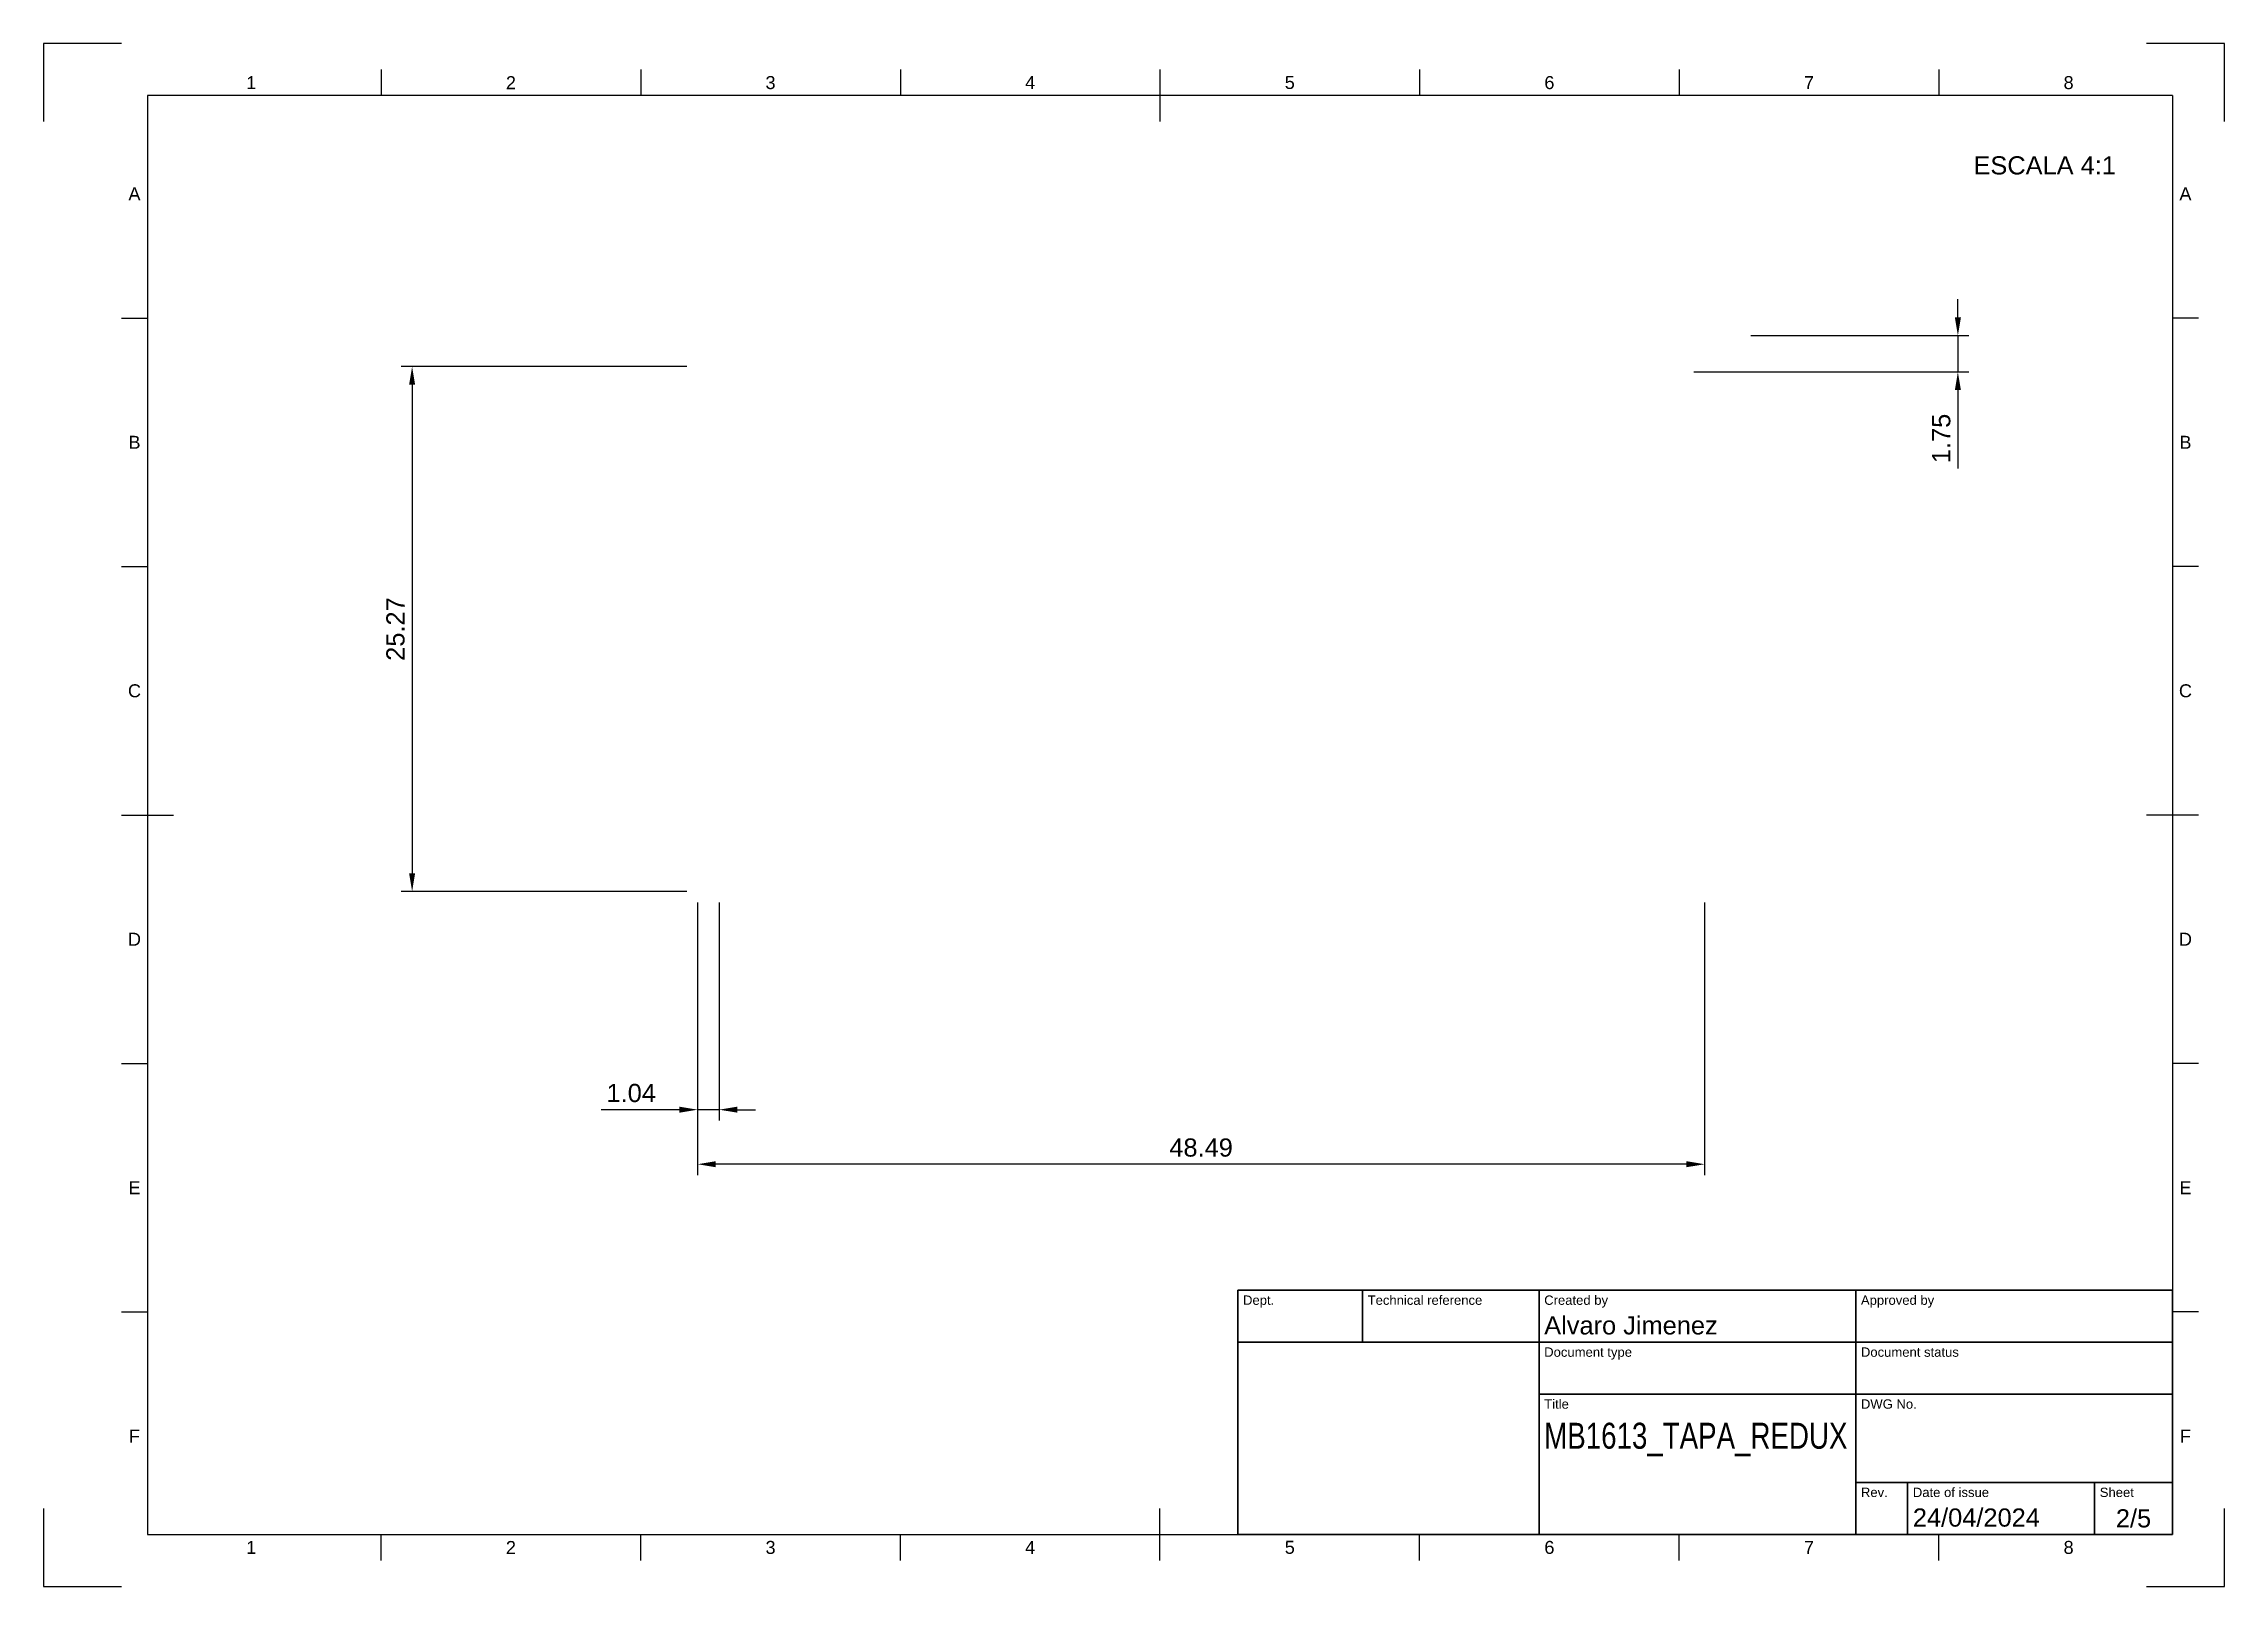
# Paper-space layout 'Plano1-Copiar-Copiar-Copiar' of a CAD drawing. Header units: millimetres. Extents: x 0 to 420, y 0 to 297.
import ezdxf
from ezdxf.enums import TextEntityAlignment as Align

# ---------------------------------------------------------------- set-up
doc = ezdxf.new("R2010")
doc.units = ezdxf.units.MM
doc.header["$LTSCALE"] = 0.75
for name, color, linetype, lineweight in [('BORDER', 7, 'Continuous', 25), ('FD_Dimensions', 7, 'Continuous', 25), ('Notes', 7, 'Continuous', 25), ('TITLEBLOCK', 7, 'Continuous', 35)]:
    doc.layers.add(name, color=color, linetype=linetype, lineweight=lineweight)
doc.styles.add('FusionTitle', font='arial.ttf')
doc.styles.get("Standard").update_dxf_attribs({"font": 'arial.ttf'})
doc.dimstyles.new('Dim-ISO-25', dxfattribs={"dimtxt": 3.5, "dimasz": 3.5, "dimexe": 2.1, "dimexo": 2.1, "dimgap": 1.4, "dimtad": 1, "dimzin": 12, "dimdsep": 46, "dimtxsty": 'Standard', "dimcen": 0, "dimazin": 3, "dimtp": 0.1, "dimtm": 0.1, "dimtfac": 0.714286, "dimtmove": 0, "dimatfit": 3, "dimfxl": 1, "dimtzin": 12, "dimarcsym": 0})

# ---------------------------------------------------------------- blocks, each defined once
blk = doc.blocks.new('ISO_A3_SHEET')
at = {"layer": 'BORDER'}
for p, q in [((65, 292), (65, 287)), ((115, 292), (115, 287)), ((165, 292), (165, 287)), ((215, 292), (215, 282)), ((265, 292), (265, 287)), ((315, 292), (315, 287)), ((365, 292), (365, 287)), ((410, 287), (20, 287)), ((20, 287), (20, 10)), ((410, 287), (410, 10)), ((15, 244.16666), (20, 244.16666)), ((415, 244.16666), (410, 244.16666)), ((15, 196.33333), (20, 196.33333)), ((415, 196.33333), (410, 196.33333)), ((15, 148.5), (25, 148.5)), ((415, 148.5), (405, 148.5)), ((15, 100.66667), (20, 100.66667)), ((415, 100.66667), (410, 100.66667)), ((15, 52.83334), (20, 52.83334)), ((415, 52.83334), (410, 52.83334)), ((215, 5), (215, 15)), ((20, 10), (410, 10)), ((65, 5), (65, 10)), ((115, 5), (115, 10)), ((165, 5), (165, 10)), ((265, 5), (265, 10)), ((315, 5), (315, 10)), ((365, 5), (365, 10))]:
    blk.add_line(p, q, dxfattribs=at)
at = {"layer": 'Defpoints'}
for p, q in [((15, 297), (0, 297)), ((0, 297), (0, 282)), ((420, 297), (405, 297)), ((420, 282), (420, 297)), ((0, 15), (0, 0)), ((420, 0), (420, 15)), ((0, 0), (15, 0)), ((405, 0), (420, 0))]:
    blk.add_line(p, q, dxfattribs=at)
at = {"layer": 'BORDER', "style": 'FusionTitle'}
for s, p in [('1', (40, 289.5)), ('2', (90, 289.5)), ('3', (140, 289.5)), ('4', (190, 289.5)), ('5', (240, 289.5)), ('6', (290, 289.5)), ('7', (340, 289.5)), ('8', (390, 289.5)), ('A', (17.5, 268.08333)), ('A', (412.5, 268.08333)), ('B', (17.5, 220.25)), ('B', (412.5, 220.25)), ('C', (17.5, 172.41667)), ('C', (412.5, 172.41667)), ('D', (17.5, 124.58334)), ('D', (412.5, 124.58334)), ('E', (17.5, 76.75001)), ('E', (412.5, 76.75001)), ('F', (17.5, 28.91668)), ('F', (412.5, 28.91668)), ('1', (40, 7.5)), ('2', (90, 7.5)), ('3', (140, 7.5)), ('4', (190, 7.5)), ('5', (240, 7.5)), ('6', (290, 7.5)), ('7', (340, 7.5)), ('8', (390, 7.5))]:
    blk.add_text(s, height=2.5, dxfattribs=at).set_placement(p, align=Align.MIDDLE)
blk = doc.blocks.new('ISO_TITLEBLOCK')
at = {"layer": 'TITLEBLOCK'}
for p, q in [((0, 47), (-180, 47)), ((-180, 47), (-180, 0)), ((-156, 37), (-156, 47)), ((-122, 0), (-122, 47)), ((-61, 0), (-61, 47)), ((0, 0), (0, 47)), ((-180, 37), (0, 37)), ((-122, 27), (0, 27)), ((-61, 10), (0, 10)), ((-51, 0), (-51, 10)), ((-15, 0), (-15, 10)), ((-180, 0), (0, 0))]:
    blk.add_line(p, q, dxfattribs=at)
at = {"layer": 'TITLEBLOCK', "style": 'FusionTitle'}
for s, p in [('Dept.', (-179, 46)), ('Technical reference', (-155, 46)), ('Created by', (-121, 46)), ('Approved by', (-60, 46)), ('Document type', (-121, 36)), ('Document status', (-60, 36)), ('Title', (-121, 26)), ('DWG No.', (-60, 26)), ('Rev.', (-60, 9)), ('Date of issue', (-50, 9)), ('Sheet', (-14, 9))]:
    blk.add_text(s, height=1.8, dxfattribs=at).set_placement(p, align=Align.TOP_LEFT)
for tag, height, p in [('DEPT', 3.5, (-179, 42)), ('TECHNICAL_REFERENCE', 3.5, (-155, 42)), ('CREATED_BY', 3.5, (-121, 42)), ('APPROVED_BY', 3.5, (-60, 42)), ('DOCUMENT_TYPE', 3.5, (-121, 32)), ('DOCUMENT_STATUS', 3.5, (-60, 32)), ('TITLE_1', 5, (-121, 21.5)), ('TITLE_2', 5, (-121, 14)), ('TITLE_3', 5, (-121, 6.5)), ('DATE_OF_ISSUE', 3.5, (-50, 5))]:
    blk.add_attdef(tag, text='', height=height, dxfattribs=at).set_placement(p, align=Align.TOP_LEFT)
for tag, p in [('CREATED_DATE', (-62, 42)), ('APPROVED_DATE', (-0.99, 42))]:
    blk.add_attdef(tag, text='', height=3.5, dxfattribs=at).set_placement(p, align=Align.TOP_RIGHT)
for tag, height, p in [('DRAWING_NUMBER', 5, (-30.5, 19.75)), ('REV', 3.5, (-56, 4.85)), ('SHEET', 3.5, (-7.5, 4.85))]:
    blk.add_attdef(tag, text='', height=height, dxfattribs=at).set_placement(p, align=Align.TOP_CENTER)
blk = doc.blocks.new('*D66')
at = {"layer": 'Defpoints', "color": 0, "transparency": 16777216}
for p in [(125.95, 234.83), (70.97, 133.77), (125.95, 133.77)]:
    blk.add_point(p, dxfattribs=at)
at = {"layer": 'FD_Dimensions', "color": 0, "lineweight": -2, "transparency": 16777216}
for p, q in [((123.85, 234.83), (68.87, 234.83)), ((70.97, 231.33), (70.97, 137.27)), ((123.85, 133.77), (68.87, 133.77))]:
    blk.add_line(p, q, dxfattribs=at)
at = {"layer": 'FD_Dimensions', "color": 0, "transparency": 16777216}
for points in [[(70.39, 231.33), (71.55, 231.33), (70.97, 234.83)], [(70.39, 137.27), (71.55, 137.27), (70.97, 133.77)]]:
    blk.add_solid(points, dxfattribs=at)
at = {"layer": 'FD_Dimensions', "color": 0, "transparency": 16777216, "insert": (67.78, 184.3), "char_height": 3.5, "attachment_point": 5, "rotation": 90}
blk.add_mtext('25.27', dxfattribs=at)
blk = doc.blocks.new('*D67')
at = {"layer": 'Defpoints', "color": 0, "transparency": 16777216}
for p in [(125.95, 133.77), (130.11, 133.77), (125.95, 91.77)]:
    blk.add_point(p, dxfattribs=at)
at = {"layer": 'FD_Dimensions', "color": 0, "lineweight": -2, "transparency": 16777216}
for p, q in [((125.95, 131.67), (125.95, 89.67)), ((130.11, 131.67), (130.11, 89.67)), ((122.45, 91.77), (107.4, 91.77)), ((130.11, 91.77), (125.95, 91.77)), ((133.61, 91.77), (137.11, 91.77))]:
    blk.add_line(p, q, dxfattribs=at)
at = {"layer": 'FD_Dimensions', "color": 0, "transparency": 16777216}
for points in [[(122.45, 92.35), (122.45, 91.19), (125.95, 91.77)], [(133.61, 92.35), (133.61, 91.19), (130.11, 91.77)]]:
    blk.add_solid(points, dxfattribs=at)
at = {"layer": 'FD_Dimensions', "color": 0, "transparency": 16777216, "insert": (113.17, 94.96), "char_height": 3.5, "attachment_point": 5}
blk.add_mtext('1.04', dxfattribs=at)
blk = doc.blocks.new('*D68')
at = {"layer": 'Defpoints', "color": 0, "transparency": 16777216}
for p in [(125.95, 133.77), (319.89, 133.77), (125.95, 81.27)]:
    blk.add_point(p, dxfattribs=at)
at = {"layer": 'FD_Dimensions', "color": 0, "lineweight": -2, "transparency": 16777216}
for p, q in [((125.95, 131.67), (125.95, 79.17)), ((319.89, 131.67), (319.89, 79.17)), ((316.39, 81.27), (129.45, 81.27))]:
    blk.add_line(p, q, dxfattribs=at)
at = {"layer": 'FD_Dimensions', "color": 0, "transparency": 16777216}
for points in [[(129.45, 81.85), (129.45, 80.69), (125.95, 81.27)], [(316.39, 81.85), (316.39, 80.69), (319.89, 81.27)]]:
    blk.add_solid(points, dxfattribs=at)
at = {"layer": 'FD_Dimensions', "color": 0, "transparency": 16777216, "insert": (222.92, 84.46), "char_height": 3.5, "attachment_point": 5}
blk.add_mtext('48.49', dxfattribs=at)
blk = doc.blocks.new('*D69')
at = {"layer": 'Defpoints', "color": 0, "transparency": 16777216}
for p in [(326.67, 240.78), (315.72, 233.79), (368.67, 233.79)]:
    blk.add_point(p, dxfattribs=at)
at = {"layer": 'FD_Dimensions', "color": 0, "lineweight": -2, "transparency": 16777216}
for p, q in [((368.67, 244.28), (368.67, 247.78)), ((328.77, 240.78), (370.77, 240.78)), ((368.67, 240.78), (368.67, 233.79)), ((317.82, 233.79), (370.77, 233.79)), ((368.67, 230.29), (368.67, 215.2))]:
    blk.add_line(p, q, dxfattribs=at)
at = {"layer": 'FD_Dimensions', "color": 0, "transparency": 16777216}
for points in [[(368.09, 244.28), (369.26, 244.28), (368.67, 240.78)], [(368.09, 230.29), (369.26, 230.29), (368.67, 233.79)]]:
    blk.add_solid(points, dxfattribs=at)
at = {"layer": 'FD_Dimensions', "color": 0, "transparency": 16777216, "insert": (365.49, 220.99), "char_height": 3.5, "attachment_point": 5, "rotation": 90}
blk.add_mtext('1.75', dxfattribs=at)

psp = doc.layouts.new('Plano1-Copiar-Copiar-Copiar')

# ---------------------------------------------------------------- block references
at = {"layer": 'BORDER'}
psp.add_blockref('ISO_A3_SHEET', (0, 0), dxfattribs=at)
at = {"layer": 'TITLEBLOCK'}
ref = psp.add_blockref('ISO_TITLEBLOCK', (410, 10), dxfattribs=at)
ref.add_attrib('DATE_OF_ISSUE', '24/04/2024', dxfattribs={"height": 3.5, "style": 'FusionTitle'}).set_placement((360, 15), align=Align.TOP_LEFT)
ref.add_attrib('SHEET', '2/5', dxfattribs={"height": 3.5, "style": 'FusionTitle'}).set_placement((402.5, 14.85), align=Align.TOP_CENTER)
ref.add_attrib('TITLE_1', 'MB1613_TAPA_REDUX', dxfattribs={"height": 5, "style": 'FusionTitle', "width": 0.763745}).set_placement((289, 31.5), align=Align.TOP_LEFT)
ref.add_attrib('CREATED_BY', 'Alvaro Jimenez', dxfattribs={"height": 3.5, "style": 'FusionTitle'}).set_placement((289, 52), align=Align.TOP_LEFT)

# ---------------------------------------------------------------- texts
at = {"layer": 'Notes', "insert": (371.673, 275.315), "char_height": 3.5, "attachment_point": 1}
psp.add_mtext_dynamic_manual_height_columns('ESCALA 4:1', width=35.96005, gutter_width=17.5, heights=[0], dxfattribs=at)

# ---------------------------------------------------------------- dimensions: what is measured, and where the dimension line sits
at = {"layer": 'FD_Dimensions'}
for base, p1, p2, picture, middle in [((368.673, 233.787), (326.673, 240.779), (315.717, 233.787), '*D69', (365.486, 220.993)), ((70.96957, 133.77102), (125.94513, 234.83103), (125.94513, 133.77102), '*D66', (67.78256, 184.30103))]:
    dim = psp.add_linear_dim(base=base, p1=p1, p2=p2, angle=90, dimstyle='Dim-ISO-25', override={"dimlfac": -0.25, "dimclrd": 0, "dimclre": 0}, dxfattribs=at)
    dim.commit()
    dim.dimension.update_dxf_attribs({"geometry": picture, "text_midpoint": middle})
for base, p1, p2, picture, middle in [((125.945, 91.771), (130.113, 133.771), (125.945, 133.771), '*D67', (113.171, 94.958)), ((125.9451278, 81.271023), (319.8851283, 133.771023), (125.9451278, 133.771023), '*D68', (222.9151281, 84.4580285))]:
    dim = psp.add_linear_dim(base=base, p1=p1, p2=p2, dimstyle='Dim-ISO-25', override={"dimlfac": -0.25, "dimclrd": 0, "dimclre": 0}, dxfattribs=at)
    dim.commit()
    dim.dimension.update_dxf_attribs({"geometry": picture, "text_midpoint": middle})

doc.saveas('drawing.dxf')
